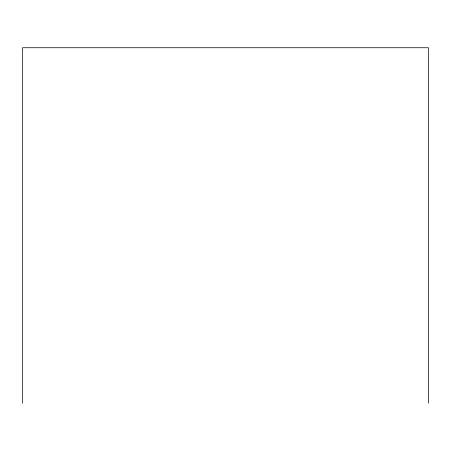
<?xml version="1.0" encoding="UTF-8"?>
<svg xmlns="http://www.w3.org/2000/svg" width="451" height="451" viewBox="0 0 451 451"><rect width="100%" height="100%" fill="white"/><g stroke="black" fill="none" stroke-linecap="round" stroke-linejoin="round"><path stroke-width="0.68" d="M428.45 403.262L428.45 47.738L22.55 47.738L22.55 403.262"/></g></svg>
